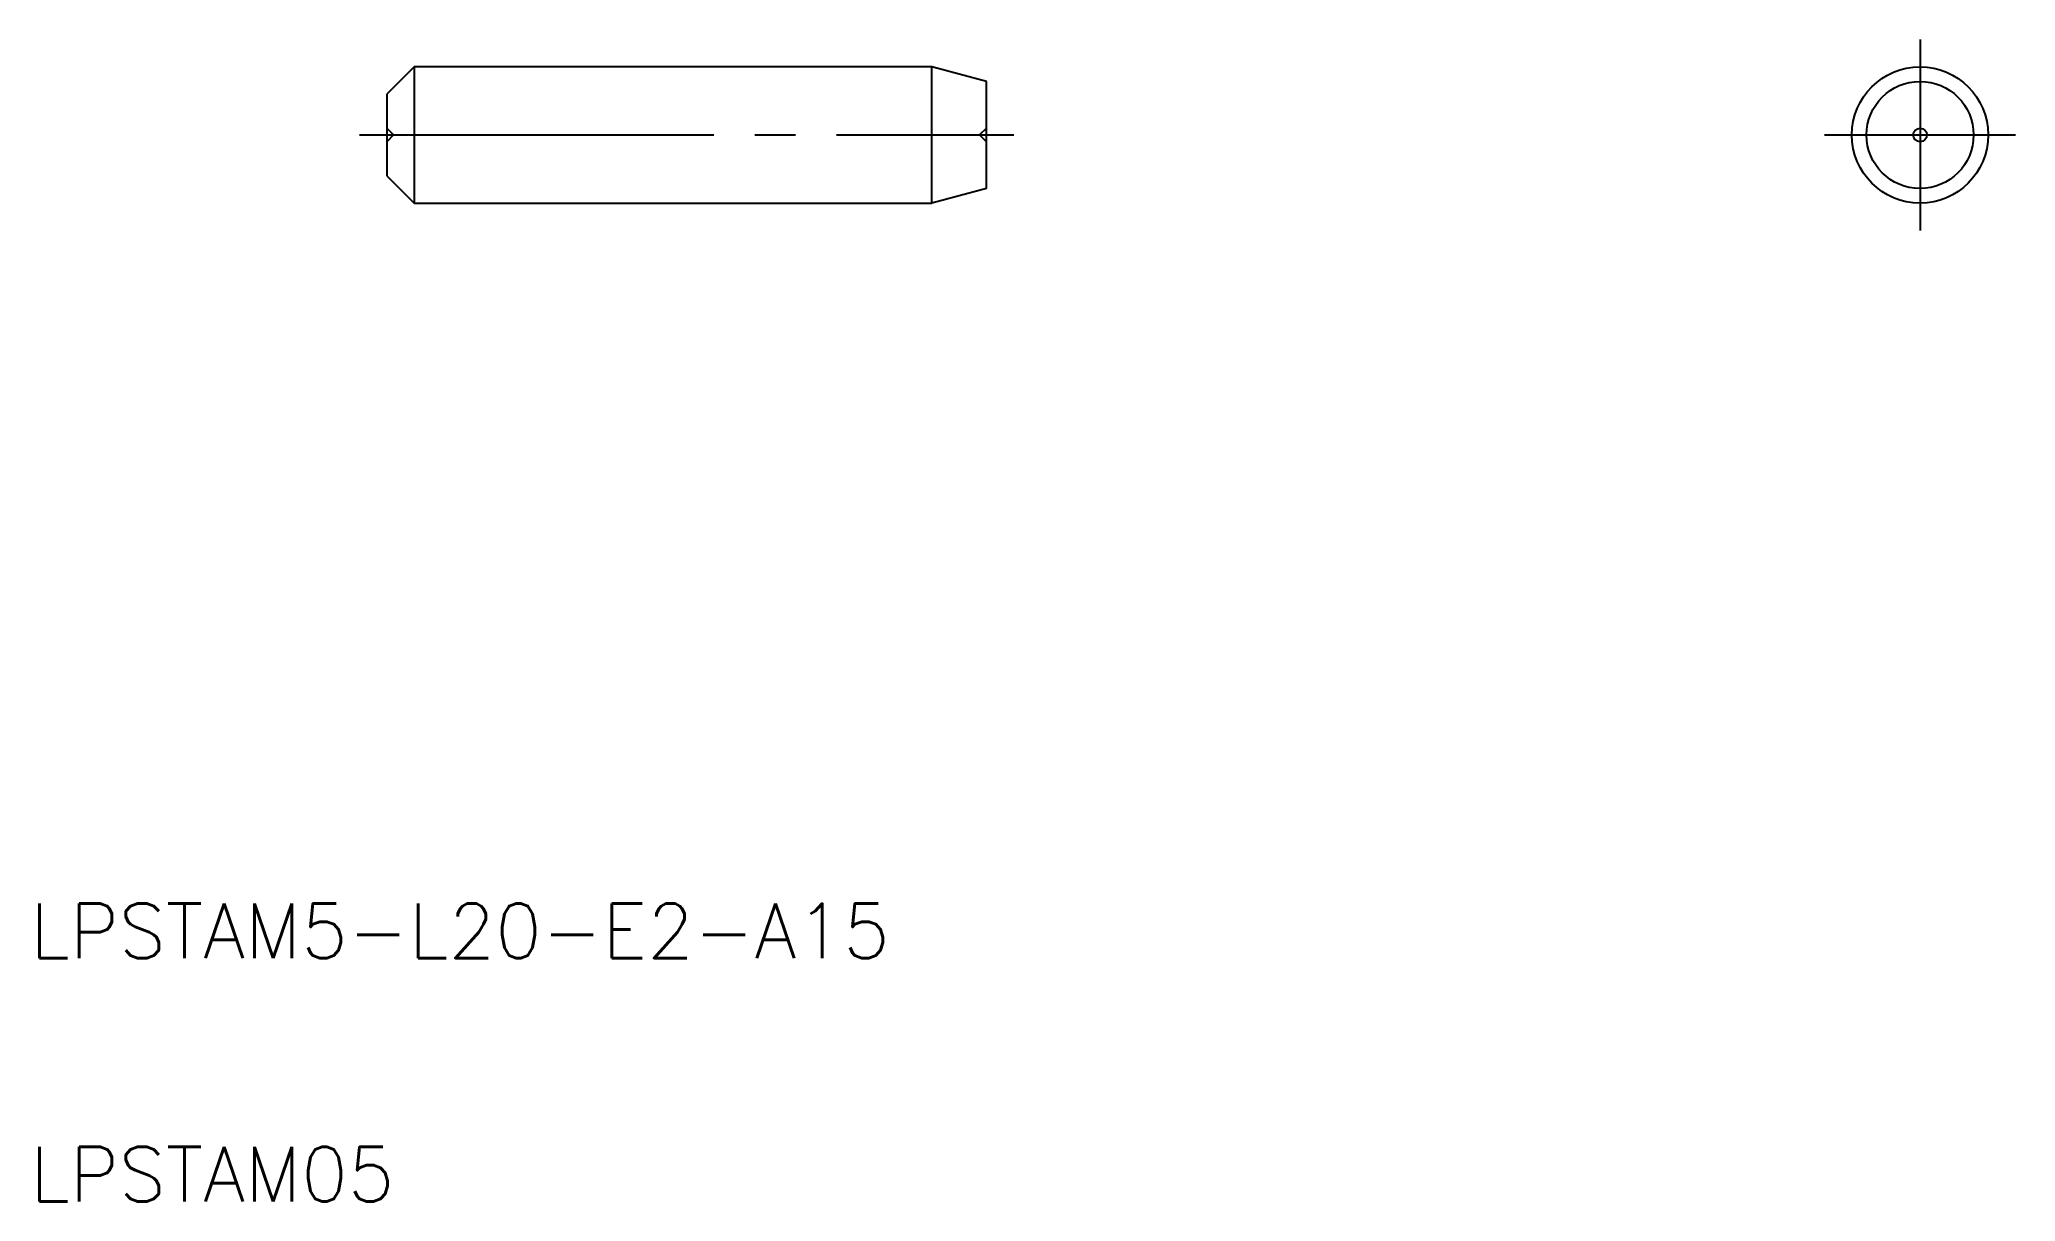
# Model space of a CAD drawing. Extents: x 40.4 to 112.9, y 109.1 to 151.7.
import ezdxf

# ---------------------------------------------------------------- set-up
doc = ezdxf.new("R2010")
doc.units = 0
doc.linetypes.add('CENTER', pattern=[17.5, 13, -1.5, 1.5, -1.5])
doc.linetypes.add('DASHED', pattern=[3.5, 2, -1.5])
doc.layers.get('0').update_dxf_attribs({"linetype": 'CONTINUOUS'})
doc.layers.add('CENTER', color=1, linetype='CENTER')
doc.styles.get("Standard").update_dxf_attribs({"font": 'txt.shx', "bigfont": '@extfont2.shx'})

msp = doc.modelspace()

# ---------------------------------------------------------------- linework, layer by layer
at = {"color": 7, "linetype": 'CONTINUOUS'}
for p, q in [((54.149, 150.695), (53.149, 149.695)), ((73.149, 150.695), (54.149, 150.695)), ((54.149, 150.695), (54.149, 145.695)), ((73.149, 145.695), (73.149, 150.695)), ((75.149, 150.159), (73.149, 150.695)), ((75.149, 146.231), (75.149, 150.159)), ((53.149, 149.695), (53.149, 146.695)), ((53.149, 146.695), (54.149, 145.695)), ((75.149, 146.231), (73.149, 145.695)), ((54.149, 145.695), (73.149, 145.695))]:
    msp.add_line(p, q, dxfattribs=at)
at = {"color": 3, "linetype": 'DASHED'}
for p, q in [((53.149, 148.445), (53.399, 148.195)), ((53.399, 148.195), (53.149, 147.945)), ((75.149, 148.445), (74.899, 148.195)), ((74.899, 148.195), (75.149, 147.945))]:
    msp.add_line(p, q, dxfattribs=at)
at = {"color": 7, "linetype": 'CONTINUOUS'}
for radius in [2.5, 1.964, 0.25]:
    msp.add_circle((109.399, 148.195), radius, dxfattribs=at)
at = {"layer": 'CENTER', "color": 1, "linetype": 'CENTER'}
for p, q in [((109.399, 151.695), (109.399, 144.695)), ((52.149, 148.195), (76.149, 148.195)), ((105.899, 148.195), (112.899, 148.195))]:
    msp.add_line(p, q, dxfattribs=at)

# ---------------------------------------------------------------- texts
at = {"color": 7, "linetype": 'CONTINUOUS'}
for s, p in [('LPSTAM5-L20-E2-A15', (40.068, 118.008)), ('LPSTAM05', (40.068, 109.08))]:
    msp.add_text(s, height=2, dxfattribs=at).set_placement(p)

doc.saveas('drawing.dxf')
